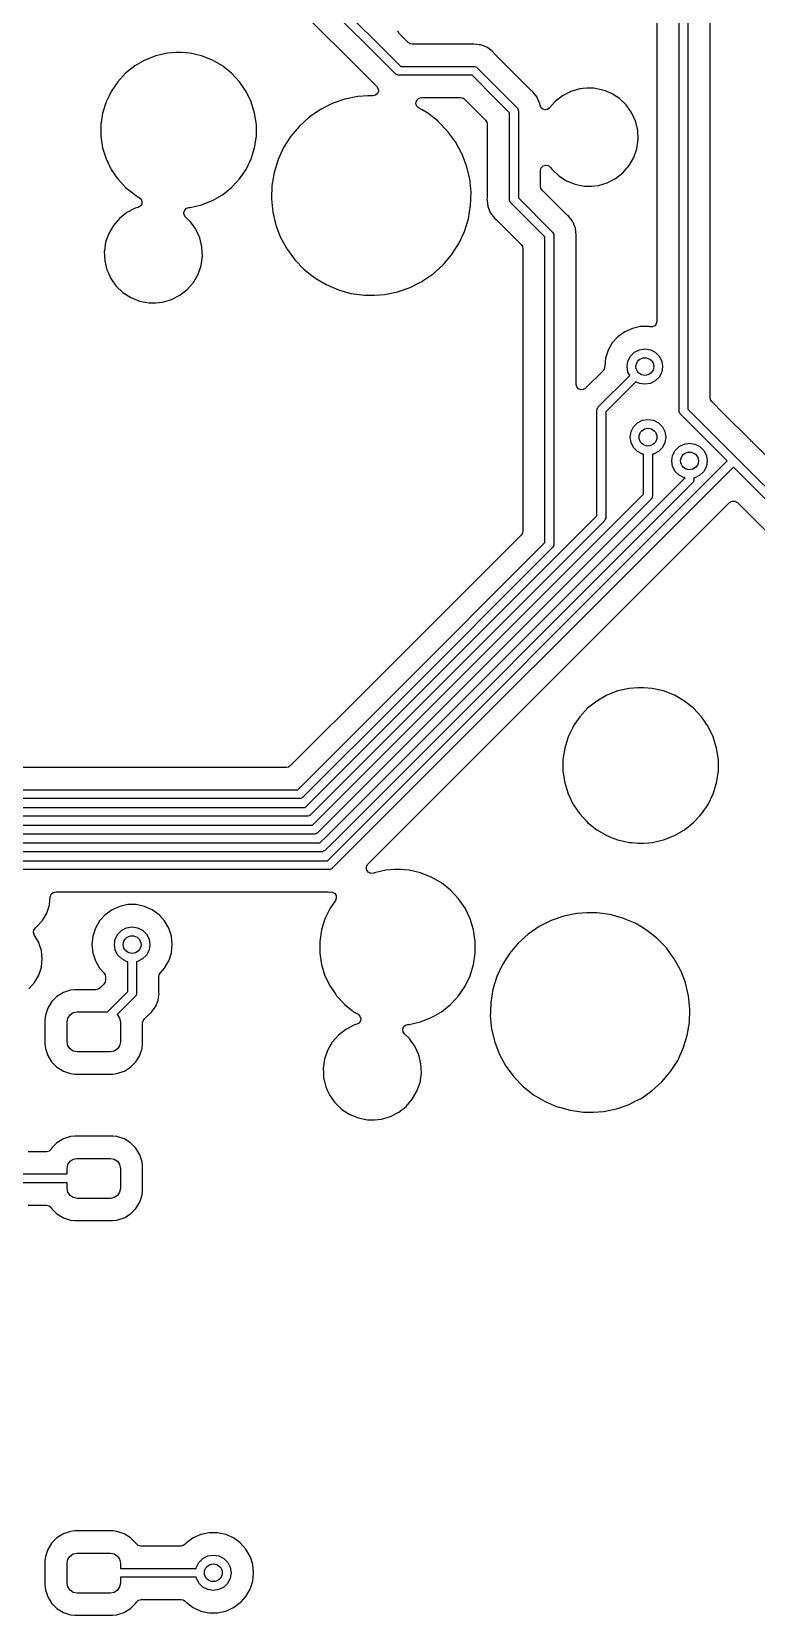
# Model space of a CAD drawing. Extents: x 41 to 271, y -133 to -23.
# Drawn here: x 165.99 to 182.31, y -85.28 to -49.61 of the extents above; entities that cross this region are included whole.
import ezdxf

# ---------------------------------------------------------------- set-up
doc = ezdxf.new("R2010")
doc.units = 0
doc.layers.add('BLACK', color=7, linetype='CONTINUOUS')

msp = doc.modelspace()

# ---------------------------------------------------------------- linework, layer by layer
at = {"layer": 'BLACK', "linetype": 'CONTINUOUS'}
for p, q in [((180.57, -58.15), (180.57, -47.5242)), ((180.77, -47.5242), (180.77, -58.1086)), ((174.189, -50.5607), (171.649, -48.0207)), ((171.82, -47.9086), (174.301, -50.39)), ((180.07, -47.8665), (180.07, -56.1335)), ((181.27, -57.8499), (181.27, -47.8665)), ((171.329, -48.4082), (173.762, -50.8412)), ((174.267, -49.6474), (174.235, -49.5927)), ((174.472, -49.8532), (174.267, -49.6474)), ((174.513, -49.8801), (174.472, -49.8532)), ((174.56, -49.8895), (174.513, -49.8801)), ((175.903, -49.8895), (174.56, -49.8895)), ((175.919, -49.8884), (175.903, -49.8895)), ((175.922, -49.888), (175.919, -49.8884)), ((175.95, -49.8843), (175.922, -49.888)), ((176.065, -49.8995), (175.95, -49.8843)), ((176.107, -49.905), (176.065, -49.8995)), ((176.253, -49.9655), (176.107, -49.905)), ((176.107, -49.905), (176.107, -49.905)), ((168.537, -50.2483), (168.309, -50.3795)), ((168.781, -50.1525), (168.537, -50.2483)), ((169.037, -50.0941), (168.781, -50.1525)), ((169.233, -50.0794), (169.037, -50.0941)), ((169.364, -50.0794), (169.233, -50.0794)), ((169.233, -50.0794), (169.233, -50.0794)), ((169.56, -50.0941), (169.364, -50.0794)), ((169.364, -50.0794), (169.364, -50.0794)), ((169.816, -50.1525), (169.56, -50.0941)), ((170.06, -50.2483), (169.816, -50.1525)), ((170.115, -50.2799), (170.06, -50.2483)), ((170.06, -50.2483), (170.06, -50.2483)), ((170.06, -50.2483), (170.06, -50.2483)), ((170.287, -50.3795), (170.115, -50.2799)), ((176.378, -50.0617), (176.253, -49.9655)), ((176.398, -50.0868), (176.378, -50.0617)), ((176.408, -50.099), (176.398, -50.0868)), ((177.241, -50.9318), (176.408, -50.099)), ((168.104, -50.5431), (167.926, -50.7354)), ((168.309, -50.3795), (168.104, -50.5431)), ((170.293, -50.384), (170.287, -50.3795)), ((170.492, -50.5431), (170.293, -50.384)), ((170.671, -50.7354), (170.492, -50.5431)), ((170.492, -50.5431), (170.492, -50.5431)), ((170.492, -50.5431), (170.492, -50.5431)), ((174.196, -50.5644), (174.189, -50.5607)), ((174.201, -50.5709), (174.196, -50.5644)), ((174.223, -50.5781), (174.201, -50.5709)), ((174.244, -50.5888), (174.223, -50.5781)), ((174.252, -50.5875), (174.244, -50.5888)), ((174.26, -50.59), (174.252, -50.5875)), ((175.909, -50.59), (174.26, -50.59)), ((174.301, -50.39), (175.95, -50.39)), ((176.459, -51.1407), (175.909, -50.59)), ((175.95, -50.39), (175.958, -50.3925)), ((175.958, -50.3925), (175.966, -50.3912)), ((175.966, -50.3912), (175.987, -50.4019)), ((175.987, -50.4019), (176.009, -50.4091)), ((176.009, -50.4091), (176.014, -50.4156)), ((176.014, -50.4156), (176.021, -50.4193)), ((176.021, -50.4193), (176.601, -50.9993)), ((167.778, -50.9522), (167.73, -51.0517)), ((167.843, -50.857), (167.778, -50.9522)), ((167.778, -50.9522), (167.778, -50.9522)), ((167.926, -50.7354), (167.843, -50.857)), ((170.818, -50.9522), (170.671, -50.7354)), ((170.671, -50.7354), (170.671, -50.7354)), ((170.671, -50.7354), (170.671, -50.7354)), ((170.932, -51.1886), (170.818, -50.9522)), ((173.775, -51.0017), (173.731, -51.0393)), ((173.762, -50.8412), (173.792, -50.8905)), ((173.797, -50.9482), (173.775, -51.0017)), ((173.792, -50.8905), (173.797, -50.9482)), ((176.601, -50.9993), (176.921, -51.3193)), ((177.253, -50.9425), (177.241, -50.9318)), ((177.278, -50.9617), (177.253, -50.9425)), ((177.311, -51.0047), (177.278, -50.9617)), ((177.371, -51.0822), (177.311, -51.0047)), ((178.132, -50.9553), (177.945, -51.0517)), ((178.333, -50.896), (178.132, -50.9553)), ((178.403, -50.8894), (178.333, -50.896)), ((178.49, -50.881), (178.403, -50.8894)), ((178.648, -50.881), (178.49, -50.881)), ((178.854, -50.9209), (178.648, -50.881)), ((178.648, -50.881), (178.648, -50.881)), ((178.902, -50.9399), (178.854, -50.9209)), ((178.854, -50.9209), (178.854, -50.9209)), ((178.854, -50.9209), (178.854, -50.9209)), ((179.05, -50.999), (178.902, -50.9399)), ((179.227, -51.1127), (179.05, -50.999)), ((167.664, -51.1886), (167.587, -51.4393)), ((167.73, -51.0517), (167.664, -51.1886)), ((171.01, -51.4393), (170.932, -51.1886)), ((172.49, -51.3618), (172.242, -51.5319)), ((172.758, -51.2263), (172.49, -51.3618)), ((173.042, -51.1277), (172.758, -51.2263)), ((173.336, -51.0679), (173.042, -51.1277)), ((173.561, -51.0528), (173.336, -51.0679)), ((173.674, -51.0528), (173.561, -51.0528)), ((173.731, -51.0393), (173.674, -51.0528)), ((174.643, -51.2137), (174.66, -51.152)), ((174.659, -51.2755), (174.643, -51.2137)), ((174.704, -51.3212), (174.659, -51.2755)), ((174.66, -51.152), (174.705, -51.107)), ((174.782, -51.3674), (174.704, -51.3212)), ((174.705, -51.107), (174.767, -51.0905)), ((174.767, -51.0905), (175.65, -51.0905)), ((174.909, -51.4427), (174.782, -51.3674)), ((175.65, -51.0905), (175.697, -51.0999)), ((175.697, -51.0999), (175.738, -51.1268)), ((175.738, -51.1268), (176.06, -51.4493)), ((176.75, -51.4314), (176.459, -51.1407)), ((176.459, -51.1407), (176.459, -51.1407)), ((176.921, -51.3193), (176.924, -51.3265)), ((176.924, -51.3265), (176.931, -51.3312)), ((176.931, -51.3312), (176.938, -51.3535)), ((176.938, -51.3535), (176.949, -51.3744)), ((177.375, -51.0872), (177.371, -51.0822)), ((177.435, -51.2332), (177.375, -51.0872)), ((177.439, -51.2598), (177.435, -51.2332)), ((177.458, -51.3127), (177.439, -51.2598)), ((177.5, -51.3512), (177.458, -51.3127)), ((177.554, -51.3674), (177.5, -51.3512)), ((177.609, -51.358), (177.554, -51.3674)), ((177.655, -51.3249), (177.609, -51.358)), ((177.779, -51.1817), (177.655, -51.3249)), ((177.945, -51.0517), (177.779, -51.1817)), ((179.227, -51.1128), (179.227, -51.1127)), ((179.227, -51.1127), (179.227, -51.1127)), ((179.379, -51.2579), (179.227, -51.1128)), ((179.393, -51.2783), (179.379, -51.2579)), ((179.501, -51.4292), (179.393, -51.2783)), ((167.587, -51.4393), (167.548, -51.6987)), ((167.548, -51.6987), (167.548, -51.9611)), ((171.049, -51.6987), (171.01, -51.4393)), ((171.049, -51.9611), (171.049, -51.6987)), ((172.242, -51.5319), (172.019, -51.7335)), ((175.141, -51.6258), (174.909, -51.4427)), ((175.145, -51.629), (175.141, -51.6258)), ((175.354, -51.845), (175.145, -51.629)), ((176.06, -51.4493), (176.06, -51.4493)), ((176.06, -51.4493), (176.213, -51.6024)), ((176.213, -51.6024), (176.24, -51.6426)), ((176.24, -51.6426), (176.249, -51.6901)), ((176.249, -51.6901), (176.249, -53.3425)), ((176.75, -53.39), (176.75, -51.4314)), ((176.949, -51.3744), (176.948, -51.3823)), ((176.948, -51.3823), (176.95, -51.39)), ((176.95, -51.39), (176.95, -53.3486)), ((179.588, -51.6206), (179.501, -51.4292)), ((179.501, -51.4292), (179.501, -51.4292)), ((179.501, -51.4292), (179.501, -51.4292)), ((179.638, -51.825), (179.588, -51.6206)), ((167.548, -51.9611), (167.587, -52.2205)), ((171.01, -52.2205), (171.049, -51.9611)), ((171.825, -51.9629), (171.663, -52.2162)), ((172.019, -51.7335), (171.825, -51.9629)), ((175.532, -52.0869), (175.354, -51.845)), ((179.618, -52.2433), (179.648, -52.0351)), ((179.648, -52.0351), (179.638, -51.825)), ((167.587, -52.2205), (167.664, -52.4712)), ((170.932, -52.4712), (171.01, -52.2205)), ((171.663, -52.2162), (171.537, -52.4888)), ((175.673, -52.3443), (175.532, -52.0869)), ((175.676, -52.3504), (175.673, -52.3443)), ((175.713, -52.4457), (175.676, -52.3504)), ((179.549, -52.4421), (179.618, -52.2433)), ((167.664, -52.4712), (167.778, -52.7076)), ((167.778, -52.7076), (167.891, -52.8735)), ((170.671, -52.9244), (170.818, -52.7076)), ((170.818, -52.7076), (170.932, -52.4712)), ((171.448, -52.7758), (171.398, -53.0721)), ((171.537, -52.4888), (171.448, -52.7758)), ((175.784, -52.6308), (175.713, -52.4457)), ((175.854, -52.9231), (175.784, -52.6308)), ((177.451, -52.7353), (177.466, -52.6753)), ((177.451, -53.0899), (177.451, -52.7353)), ((177.466, -52.6753), (177.508, -52.6303)), ((177.508, -52.6303), (177.567, -52.6115)), ((177.567, -52.6115), (177.628, -52.6235)), ((177.628, -52.6235), (177.676, -52.6634)), ((177.676, -52.6634), (177.707, -52.707)), ((177.707, -52.707), (177.859, -52.8521)), ((179.141, -52.9132), (179.306, -52.7832)), ((179.306, -52.7832), (179.444, -52.6242)), ((179.444, -52.6242), (179.549, -52.4421)), ((167.891, -52.8735), (167.926, -52.9244)), ((167.926, -52.9244), (168.101, -53.1129)), ((168.101, -53.1129), (168.104, -53.1167)), ((168.104, -53.1167), (168.278, -53.2549)), ((170.287, -53.2803), (170.492, -53.1167)), ((170.492, -53.1167), (170.603, -52.9975)), ((170.603, -52.9975), (170.671, -52.9244)), ((170.671, -52.9244), (170.671, -52.9244)), ((170.671, -52.9244), (170.671, -52.9244)), ((171.398, -53.0721), (171.388, -53.3724)), ((175.884, -53.2221), (175.854, -52.9231)), ((177.46, -53.1374), (177.451, -53.0899)), ((177.487, -53.1776), (177.46, -53.1374)), ((177.859, -52.8521), (177.859, -52.8521)), ((177.859, -52.8521), (177.859, -52.8521)), ((177.859, -52.8521), (178.036, -52.9659)), ((178.036, -52.9659), (178.036, -52.9659)), ((178.036, -52.9659), (178.231, -53.044)), ((178.231, -53.044), (178.36, -53.0689)), ((178.36, -53.0689), (178.438, -53.0838)), ((178.438, -53.0838), (178.438, -53.0838)), ((178.438, -53.0838), (178.595, -53.0838)), ((178.595, -53.0838), (178.752, -53.0689)), ((178.595, -53.0838), (178.595, -53.0838)), ((178.752, -53.0689), (178.954, -53.0096)), ((178.954, -53.0096), (179.141, -52.9132)), ((168.278, -53.2549), (168.309, -53.2803)), ((168.309, -53.2803), (168.411, -53.339)), ((168.411, -53.339), (168.453, -53.3784)), ((168.466, -53.4892), (168.434, -53.537)), ((168.453, -53.3784), (168.472, -53.4323)), ((168.472, -53.4323), (168.466, -53.4892)), ((169.56, -53.5657), (169.816, -53.5073)), ((169.816, -53.5073), (170.06, -53.4115)), ((170.06, -53.4115), (170.287, -53.2803)), ((171.388, -53.3724), (171.418, -53.6714)), ((175.874, -53.5224), (175.884, -53.2221)), ((176.248, -53.3587), (176.244, -53.39)), ((176.244, -53.39), (176.254, -53.4601)), ((176.249, -53.3425), (176.248, -53.3587)), ((176.254, -53.4601), (176.259, -53.5017)), ((176.259, -53.5017), (176.26, -53.5106)), ((176.752, -53.3977), (176.75, -53.39)), ((176.751, -53.4056), (176.752, -53.3977)), ((176.762, -53.4265), (176.751, -53.4056)), ((176.769, -53.4488), (176.762, -53.4265)), ((176.776, -53.4535), (176.769, -53.4488)), ((176.779, -53.4607), (176.776, -53.4535)), ((177.55, -54.2314), (176.779, -53.4607)), ((176.95, -53.3486), (177.721, -54.1193)), ((178.041, -53.7318), (177.487, -53.1776)), ((167.965, -53.8113), (167.828, -53.9703)), ((168.131, -53.6813), (167.965, -53.8113)), ((168.318, -53.5849), (168.131, -53.6813)), ((168.384, -53.5654), (168.318, -53.5849)), ((168.434, -53.537), (168.384, -53.5654)), ((169.416, -53.6776), (169.435, -53.6243)), ((169.423, -53.7339), (169.416, -53.6776)), ((169.454, -53.7813), (169.423, -53.7339)), ((169.435, -53.6243), (169.476, -53.585)), ((169.565, -53.8875), (169.454, -53.7813)), ((169.476, -53.585), (169.53, -53.5679)), ((169.53, -53.5679), (169.545, -53.5668)), ((169.545, -53.5668), (169.56, -53.5657)), ((171.418, -53.6714), (171.487, -53.9637)), ((175.735, -54.1057), (175.824, -53.8187)), ((175.824, -53.8187), (175.874, -53.5224)), ((176.26, -53.5106), (176.26, -53.5106)), ((176.26, -53.5106), (176.265, -53.5468)), ((176.265, -53.5468), (176.325, -53.6928)), ((176.325, -53.6928), (176.422, -53.8183)), ((176.422, -53.8183), (176.447, -53.8375)), ((176.447, -53.8375), (176.459, -53.8482)), ((176.459, -53.8482), (177.013, -54.4024)), ((178.053, -53.7425), (178.041, -53.7318)), ((178.078, -53.7617), (178.053, -53.7425)), ((178.145, -53.8482), (178.078, -53.7617)), ((178.175, -53.8872), (178.145, -53.8482)), ((167.723, -54.1524), (167.654, -54.3512)), ((167.828, -53.9703), (167.723, -54.1524)), ((169.588, -53.9202), (169.565, -53.8875)), ((169.687, -54.0588), (169.588, -53.9202)), ((169.775, -54.2502), (169.687, -54.0588)), ((169.687, -54.0588), (169.687, -54.0588)), ((169.687, -54.0588), (169.687, -54.0588)), ((171.487, -53.9637), (171.595, -54.2441)), ((175.608, -54.3783), (175.735, -54.1057)), ((177.721, -54.1193), (177.724, -54.1265)), ((177.724, -54.1265), (177.731, -54.1312)), ((177.731, -54.1312), (177.738, -54.1535)), ((177.738, -54.1535), (177.749, -54.1744)), ((177.749, -54.1744), (177.748, -54.1823)), ((177.748, -54.1823), (177.75, -54.19)), ((177.75, -54.19), (177.75, -58.16)), ((178.235, -54.0332), (178.175, -53.8872)), ((178.245, -54.1111), (178.235, -54.0332)), ((178.256, -54.19), (178.245, -54.1111)), ((178.25, -54.2375), (178.252, -54.2213)), ((178.252, -54.2213), (178.256, -54.19)), ((167.626, -54.5417), (167.624, -54.5594)), ((167.624, -54.5594), (167.628, -54.6529)), ((167.654, -54.3512), (167.626, -54.5417)), ((169.824, -54.4546), (169.775, -54.2502)), ((169.834, -54.6647), (169.824, -54.4546)), ((171.595, -54.2441), (171.74, -54.5076)), ((171.74, -54.5076), (171.898, -54.7219)), ((175.447, -54.6316), (175.608, -54.3783)), ((177.013, -54.4024), (177.04, -54.4426)), ((177.04, -54.4426), (177.049, -54.4901)), ((177.049, -54.4901), (177.049, -60.8572)), ((177.55, -58.16), (177.55, -54.2314)), ((178.25, -57.5509), (178.25, -54.2375)), ((167.628, -54.6529), (167.634, -54.7695)), ((167.634, -54.7695), (167.65, -54.8372)), ((167.65, -54.8372), (167.683, -54.9739)), ((169.735, -55.0717), (169.804, -54.8729)), ((169.804, -54.8729), (169.834, -54.6647)), ((171.898, -54.7219), (171.918, -54.7495)), ((171.918, -54.7495), (172.127, -54.9655)), ((175.03, -55.0626), (175.253, -54.861)), ((175.253, -54.861), (175.447, -54.6316)), ((167.683, -54.9739), (167.724, -55.0626)), ((167.724, -55.0626), (167.771, -55.1653)), ((167.771, -55.1653), (167.872, -55.3068)), ((169.492, -55.4128), (169.63, -55.2538)), ((169.63, -55.2538), (169.735, -55.0717)), ((172.127, -54.9655), (172.363, -55.1518)), ((172.363, -55.1518), (172.621, -55.3049)), ((174.514, -55.3682), (174.67, -55.2894)), ((174.67, -55.2894), (174.782, -55.2327)), ((174.782, -55.2327), (174.809, -55.2146)), ((174.809, -55.2146), (175.03, -55.0626)), ((167.872, -55.3068), (167.893, -55.3366)), ((167.893, -55.3366), (168.045, -55.4817)), ((168.045, -55.4817), (168.045, -55.4817)), ((168.045, -55.4817), (168.045, -55.4817)), ((168.045, -55.4817), (168.222, -55.5955)), ((168.222, -55.5955), (168.222, -55.5955)), ((168.222, -55.5955), (168.417, -55.6736)), ((168.938, -55.6985), (169.14, -55.6392)), ((169.14, -55.6392), (169.327, -55.5428)), ((169.327, -55.5428), (169.492, -55.4128)), ((172.621, -55.3049), (172.898, -55.4222)), ((172.898, -55.4222), (172.898, -55.4222)), ((172.898, -55.4222), (172.898, -55.4222)), ((172.898, -55.4222), (172.943, -55.4345)), ((172.943, -55.4345), (173.188, -55.5016)), ((173.188, -55.5016), (173.486, -55.5416)), ((173.486, -55.5416), (173.711, -55.5416)), ((173.711, -55.5416), (173.936, -55.5266)), ((173.711, -55.5416), (173.711, -55.5416)), ((173.936, -55.5266), (174.01, -55.5116)), ((174.01, -55.5116), (174.23, -55.4667)), ((174.23, -55.4667), (174.514, -55.3682)), ((168.417, -55.6736), (168.546, -55.6985)), ((168.546, -55.6985), (168.624, -55.7134)), ((168.624, -55.7134), (168.624, -55.7134)), ((168.624, -55.7134), (168.781, -55.7134)), ((168.781, -55.7134), (168.938, -55.6985)), ((168.781, -55.7134), (168.781, -55.7134)), ((179.52, -56.2889), (179.347, -56.3658)), ((179.705, -56.2495), (179.52, -56.2889)), ((179.895, -56.2495), (179.705, -56.2495)), ((179.705, -56.2495), (179.705, -56.2495)), ((179.92, -56.2548), (179.895, -56.2495)), ((179.895, -56.2495), (179.895, -56.2495)), ((179.974, -56.2541), (179.92, -56.2548)), ((180.024, -56.2299), (179.974, -56.2541)), ((180.057, -56.1869), (180.024, -56.2299)), ((180.07, -56.1335), (180.057, -56.1869)), ((179.067, -56.6178), (178.973, -56.7817)), ((179.194, -56.4771), (179.067, -56.6178)), ((179.347, -56.3658), (179.194, -56.4771)), ((178.914, -56.9617), (178.896, -57.1386)), ((178.973, -56.7817), (178.914, -56.9617)), ((178.914, -56.9617), (178.914, -56.9617)), ((178.914, -56.9617), (178.914, -56.9617)), ((179.4, -57.15), (179.42, -57.0264)), ((179.42, -57.0264), (179.476, -56.9149)), ((179.476, -56.9149), (179.565, -56.8264)), ((179.565, -56.8264), (179.676, -56.7696)), ((179.676, -56.7696), (179.8, -56.75)), ((179.8, -56.75), (179.924, -56.7696)), ((179.924, -56.7696), (180.035, -56.8264)), ((180.035, -56.8264), (180.124, -56.9149)), ((180.124, -56.9149), (180.18, -57.0264)), ((180.18, -57.0264), (180.2, -57.15)), ((178.858, -57.2427), (178.462, -57.6386)), ((178.749, -58.0593), (179.459, -57.3501)), ((178.887, -57.1964), (178.858, -57.2427)), ((178.891, -57.1628), (178.887, -57.1964)), ((178.893, -57.163), (178.891, -57.1628)), ((178.896, -57.1386), (178.893, -57.163)), ((179.42, -57.2736), (179.4, -57.15)), ((179.459, -57.3501), (179.42, -57.2736)), ((180.124, -57.3851), (180.035, -57.4736)), ((180.18, -57.2736), (180.124, -57.3851)), ((180.2, -57.15), (180.18, -57.2736)), ((178.264, -57.6072), (178.25, -57.5509)), ((178.302, -57.6512), (178.264, -57.6072)), ((178.355, -57.6734), (178.302, -57.6512)), ((178.413, -57.6688), (178.355, -57.6734)), ((178.462, -57.6386), (178.413, -57.6688)), ((179.6, -57.4915), (178.92, -58.1714)), ((179.676, -57.5304), (179.6, -57.4915)), ((179.8, -57.55), (179.676, -57.5304)), ((179.924, -57.5304), (179.8, -57.55)), ((180.035, -57.4736), (179.924, -57.5304)), ((178.72, -58.13), (178.722, -58.1223)), ((178.72, -59.32), (178.72, -58.13)), ((178.721, -58.1144), (178.732, -58.0935)), ((178.722, -58.1223), (178.721, -58.1144)), ((178.732, -58.0935), (178.739, -58.0712)), ((178.739, -58.0712), (178.746, -58.0665)), ((178.746, -58.0665), (178.749, -58.0593)), ((180.77, -58.1086), (181.866, -59.2043)), ((181.28, -57.8974), (181.27, -57.8499)), ((181.307, -57.9376), (181.28, -57.8974)), ((181.559, -58.19), (181.307, -57.9376)), ((177.55, -61.1158), (177.55, -58.16)), ((177.75, -58.16), (177.75, -61.1573)), ((178.92, -58.1714), (178.92, -59.32)), ((179.546, -58.5049), (179.635, -58.4164)), ((179.635, -58.4164), (179.746, -58.3596)), ((179.746, -58.3596), (179.87, -58.34)), ((179.87, -58.34), (179.994, -58.3596)), ((179.994, -58.3596), (180.105, -58.4164)), ((180.105, -58.4164), (180.194, -58.5049)), ((180.572, -58.1577), (180.57, -58.15)), ((180.571, -58.1656), (180.572, -58.1577)), ((180.582, -58.1865), (180.571, -58.1656)), ((180.589, -58.2088), (180.582, -58.1865)), ((180.596, -58.2135), (180.589, -58.2088)), ((180.599, -58.2207), (180.596, -58.2135)), ((181.654, -59.275), (180.599, -58.2207)), ((182.186, -58.8168), (181.559, -58.19)), ((179.47, -58.74), (179.49, -58.6164)), ((179.49, -58.8636), (179.47, -58.74)), ((179.49, -58.6164), (179.546, -58.5049)), ((180.194, -58.5049), (180.25, -58.6164)), ((180.25, -58.6164), (180.27, -58.74)), ((180.27, -58.74), (180.25, -58.8636)), ((182.198, -58.8275), (182.186, -58.8168)), ((182.223, -58.8467), (182.198, -58.8275)), ((182.243, -58.8718), (182.223, -58.8467)), ((179.546, -58.9751), (179.49, -58.8636)), ((179.635, -59.0636), (179.546, -58.9751)), ((179.746, -59.1204), (179.635, -59.0636)), ((179.77, -59.1242), (179.746, -59.1204)), ((179.77, -60.0272), (179.77, -59.1242)), ((179.994, -59.1204), (179.97, -59.1242)), ((179.97, -59.1242), (179.97, -60.0686)), ((180.105, -59.0636), (179.994, -59.1204)), ((180.194, -58.9751), (180.105, -59.0636)), ((180.25, -58.8636), (180.194, -58.9751)), ((180.406, -59.275), (180.425, -59.1514)), ((180.425, -59.1514), (180.482, -59.0399)), ((180.482, -59.0399), (180.571, -58.9514)), ((180.571, -58.9514), (180.682, -58.8946)), ((180.682, -58.8946), (180.806, -58.875)), ((180.806, -58.875), (180.929, -58.8946)), ((180.929, -58.8946), (181.041, -58.9514)), ((181.041, -58.9514), (181.129, -59.0399)), ((181.129, -59.0399), (181.186, -59.1514)), ((181.186, -59.1514), (181.206, -59.275)), ((181.866, -59.2043), (181.866, -59.2043)), ((181.866, -59.2043), (184.621, -61.9593)), ((182.253, -58.884), (182.243, -58.8718)), ((185.121, -61.7513), (182.253, -58.884)), ((172.648, -68.2808), (181.654, -59.275)), ((181.795, -59.4164), (172.76, -68.4515)), ((178.72, -60.5115), (178.72, -59.32)), ((178.92, -59.32), (178.92, -60.5529)), ((180.425, -59.3986), (180.406, -59.275)), ((180.482, -59.5101), (180.425, -59.3986)), ((180.571, -59.5986), (180.482, -59.5101)), ((181.129, -59.5101), (181.041, -59.5986)), ((181.186, -59.3986), (181.129, -59.5101)), ((181.206, -59.275), (181.186, -59.3986)), ((184.479, -62.1007), (181.795, -59.4164)), ((172.626, -67.7364), (180.704, -59.6589)), ((180.876, -59.7693), (172.768, -67.8779)), ((180.682, -59.6554), (180.571, -59.5986)), ((180.704, -59.6589), (180.682, -59.6554)), ((180.88, -59.7621), (180.876, -59.7693)), ((180.887, -59.7573), (180.88, -59.7621)), ((180.894, -59.7351), (180.887, -59.7573)), ((180.905, -59.7142), (180.894, -59.7351)), ((180.906, -59.6986), (180.903, -59.7062)), ((180.903, -59.7062), (180.905, -59.7142)), ((180.929, -59.6554), (180.906, -59.6592)), ((180.906, -59.6592), (180.906, -59.6986)), ((181.041, -59.5986), (180.929, -59.6554)), ((172.729, -67.0686), (179.77, -60.0272)), ((179.941, -60.1393), (172.87, -67.21)), ((175.654, -66.265), (181.707, -60.2119)), ((179.944, -60.1321), (179.941, -60.1393)), ((179.951, -60.1274), (179.944, -60.1321)), ((179.958, -60.1051), (179.951, -60.1274)), ((179.969, -60.0843), (179.958, -60.1051)), ((179.97, -60.0686), (179.968, -60.0763)), ((179.968, -60.0763), (179.969, -60.0843)), ((181.707, -60.2119), (181.763, -60.1798)), ((181.763, -60.1798), (181.827, -60.1798)), ((181.827, -60.1798), (181.883, -60.2119)), ((181.883, -60.2119), (184.658, -62.9873)), ((174.296, -64.9358), (178.72, -60.5115)), ((178.891, -60.6237), (174.437, -65.0772)), ((178.894, -60.6165), (178.891, -60.6237)), ((178.901, -60.6117), (178.894, -60.6165)), ((178.908, -60.5894), (178.901, -60.6117)), ((178.919, -60.5686), (178.908, -60.5894)), ((178.92, -60.5529), (178.918, -60.5606)), ((178.918, -60.5606), (178.919, -60.5686)), ((177.013, -60.9448), (173.745, -64.2126)), ((177.04, -60.9046), (177.013, -60.9448)), ((177.049, -60.8572), (177.04, -60.9046)), ((174.13, -64.5358), (177.55, -61.1158)), ((177.721, -61.228), (174.271, -64.6772)), ((177.724, -61.2208), (177.721, -61.228)), ((177.731, -61.216), (177.724, -61.2208)), ((177.738, -61.1938), (177.731, -61.216)), ((177.749, -61.1729), (177.738, -61.1938)), ((177.75, -61.1573), (177.748, -61.1649)), ((177.748, -61.1649), (177.749, -61.1729)), ((173.745, -64.2126), (171.814, -66.144)), ((171.985, -66.6808), (174.13, -64.5358)), ((173.745, -64.2126), (173.745, -64.2126)), ((174.13, -64.5358), (174.13, -64.5358)), ((178.943, -64.5523), (178.716, -64.6834)), ((179.188, -64.4564), (178.943, -64.5523)), ((179.443, -64.398), (179.188, -64.4564)), ((179.64, -64.3833), (179.443, -64.398)), ((179.77, -64.3833), (179.64, -64.3833)), ((179.64, -64.3833), (179.64, -64.3833)), ((179.967, -64.398), (179.77, -64.3833)), ((179.77, -64.3833), (179.77, -64.3833)), ((180.222, -64.4564), (179.967, -64.398)), ((180.467, -64.5523), (180.222, -64.4564)), ((180.694, -64.6834), (180.467, -64.5523)), ((174.271, -64.6772), (172.097, -66.8515)), ((174.271, -64.6772), (174.271, -64.6772)), ((178.511, -64.847), (178.333, -65.0393)), ((178.716, -64.6834), (178.511, -64.847)), ((180.899, -64.847), (180.694, -64.6834)), ((180.694, -64.6834), (180.694, -64.6834)), ((181.077, -65.0393), (180.899, -64.847)), ((180.899, -64.847), (180.899, -64.847)), ((180.899, -64.847), (180.899, -64.847)), ((172.151, -67.0808), (174.296, -64.9358)), ((174.437, -65.0772), (172.263, -67.2515)), ((174.296, -64.9358), (174.296, -64.9358)), ((174.437, -65.0772), (174.437, -65.0772)), ((178.185, -65.2561), (178.168, -65.2915)), ((178.21, -65.2189), (178.185, -65.2561)), ((178.262, -65.1428), (178.21, -65.2189)), ((178.333, -65.0393), (178.262, -65.1428)), ((181.077, -65.0394), (181.077, -65.0393)), ((181.225, -65.2561), (181.077, -65.0394)), ((181.077, -65.0394), (181.077, -65.0394)), ((181.339, -65.4925), (181.225, -65.2561)), ((178.071, -65.4925), (177.994, -65.7432)), ((178.168, -65.2915), (178.071, -65.4925)), ((181.416, -65.7432), (181.339, -65.4925)), ((177.994, -65.7432), (177.954, -66.0027)), ((181.456, -66.0027), (181.416, -65.7432)), ((171.726, -66.1803), (163.334, -66.1803)), ((171.774, -66.1708), (171.726, -66.1803)), ((171.814, -66.144), (171.774, -66.1708)), ((173.563, -68.3563), (175.654, -66.265)), ((177.954, -66.0027), (177.954, -66.265)), ((177.954, -66.265), (177.994, -66.5244)), ((181.416, -66.5244), (181.456, -66.265)), ((181.456, -66.265), (181.456, -66.0027)), ((162.71, -66.6808), (171.985, -66.6808)), ((177.994, -66.5244), (178.071, -66.7752)), ((181.339, -66.7752), (181.416, -66.5244)), ((172.026, -66.8808), (162.61, -66.8808)), ((172.034, -66.8783), (172.026, -66.8808)), ((172.042, -66.8796), (172.034, -66.8783)), ((172.063, -66.8689), (172.042, -66.8796)), ((172.085, -66.8617), (172.063, -66.8689)), ((172.09, -66.8552), (172.085, -66.8617)), ((172.097, -66.8515), (172.09, -66.8552)), ((178.071, -66.7752), (178.185, -67.0115)), ((178.185, -67.0115), (178.309, -67.194)), ((181.077, -67.2283), (181.225, -67.0115)), ((181.225, -67.0115), (181.339, -66.7752)), ((167.08, -67.2808), (162.241, -67.2808)), ((162.282, -67.0808), (167.08, -67.0808)), ((167.08, -67.0808), (172.151, -67.0808)), ((172.192, -67.2808), (167.08, -67.2808)), ((172.2, -67.2783), (172.192, -67.2808)), ((172.208, -67.2796), (172.2, -67.2783)), ((172.229, -67.2689), (172.208, -67.2796)), ((172.251, -67.2617), (172.229, -67.2689)), ((172.256, -67.2552), (172.251, -67.2617)), ((172.263, -67.2515), (172.256, -67.2552)), ((172.316, -67.4808), (172.729, -67.0686)), ((172.87, -67.21), (172.429, -67.6515)), ((172.729, -67.0686), (172.729, -67.0686)), ((172.87, -67.21), (172.87, -67.21)), ((178.309, -67.194), (178.333, -67.2283)), ((178.333, -67.2283), (178.493, -67.401)), ((178.493, -67.401), (178.511, -67.4206)), ((180.899, -67.4206), (181.044, -67.2647)), ((181.044, -67.2647), (181.077, -67.2283)), ((181.077, -67.2283), (181.077, -67.2283)), ((181.077, -67.2283), (181.077, -67.2283)), ((169.59, -67.6808), (162, -67.6808)), ((162.041, -67.4808), (169.59, -67.4808)), ((169.59, -67.4808), (172.316, -67.4808)), ((172.358, -67.6808), (169.59, -67.6808)), ((172.366, -67.6783), (172.358, -67.6808)), ((172.373, -67.6796), (172.366, -67.6783)), ((172.394, -67.6689), (172.373, -67.6796)), ((172.417, -67.6617), (172.394, -67.6689)), ((172.421, -67.6552), (172.417, -67.6617)), ((172.429, -67.6515), (172.421, -67.6552)), ((172.482, -67.8808), (172.626, -67.7364)), ((172.626, -67.7364), (172.626, -67.7364)), ((178.511, -67.4206), (178.716, -67.5842)), ((178.716, -67.5842), (178.943, -67.7154)), ((178.943, -67.7154), (179.067, -67.7641)), ((179.067, -67.7641), (179.18, -67.8082)), ((180.222, -67.8113), (180.467, -67.7154)), ((180.467, -67.7154), (180.694, -67.5842)), ((180.694, -67.5842), (180.899, -67.4206)), ((163.3, -67.8808), (172.482, -67.8808)), ((172.524, -68.0808), (163.3, -68.0808)), ((172.531, -68.0783), (172.524, -68.0808)), ((172.539, -68.0796), (172.531, -68.0783)), ((172.56, -68.0689), (172.539, -68.0796)), ((172.582, -68.0617), (172.56, -68.0689)), ((172.587, -68.0552), (172.582, -68.0617)), ((172.594, -68.0515), (172.587, -68.0552)), ((172.768, -67.8779), (172.594, -68.0515)), ((179.18, -67.8082), (179.188, -67.8113)), ((179.188, -67.8113), (179.443, -67.8696)), ((179.443, -67.8696), (179.499, -67.8738)), ((179.499, -67.8738), (179.64, -67.8843)), ((179.64, -67.8843), (179.64, -67.8843)), ((179.64, -67.8843), (179.77, -67.8843)), ((179.77, -67.8843), (179.893, -67.8751)), ((179.77, -67.8843), (179.77, -67.8843)), ((179.893, -67.8751), (179.967, -67.8696)), ((179.967, -67.8696), (180.222, -67.8113)), ((172.689, -68.4808), (149.289, -68.4808)), ((149.531, -68.2808), (172.648, -68.2808)), ((172.697, -68.4783), (172.689, -68.4808)), ((172.705, -68.4796), (172.697, -68.4783)), ((172.726, -68.4689), (172.705, -68.4796)), ((172.748, -68.4617), (172.726, -68.4689)), ((172.753, -68.4552), (172.748, -68.4617)), ((172.76, -68.4515), (172.753, -68.4552)), ((173.53, -68.4146), (173.563, -68.3563)), ((173.532, -68.4814), (173.53, -68.4146)), ((173.569, -68.5374), (173.532, -68.4814)), ((174.163, -68.4803), (173.967, -68.495)), ((174.294, -68.4803), (174.163, -68.4803)), ((174.163, -68.4803), (174.163, -68.4803)), ((174.49, -68.495), (174.294, -68.4803)), ((174.294, -68.4803), (174.294, -68.4803)), ((173.629, -68.5662), (173.569, -68.5374)), ((173.696, -68.5594), (173.629, -68.5662)), ((173.711, -68.5534), (173.696, -68.5594)), ((173.967, -68.495), (173.711, -68.5534)), ((174.746, -68.5534), (174.49, -68.495)), ((174.99, -68.6492), (174.746, -68.5534)), ((175.218, -68.7804), (174.99, -68.6492)), ((175.423, -68.944), (175.218, -68.7804)), ((175.218, -68.7804), (175.218, -68.7804)), ((166.386, -69.2811), (166.405, -69.0928)), ((166.405, -69.0928), (166.406, -69.0923)), ((166.405, -69.0928), (166.405, -69.0928)), ((166.406, -69.0923), (166.426, -69.0359)), ((166.426, -69.0359), (166.471, -68.9958)), ((166.471, -68.9958), (166.529, -68.9813)), ((166.529, -68.9813), (172.642, -68.9813)), ((172.642, -68.9813), (172.658, -68.9823)), ((172.658, -68.9823), (172.689, -68.9865)), ((172.689, -68.9865), (172.71, -68.9837)), ((172.829, -69.1765), (172.709, -69.3531)), ((172.71, -68.9837), (172.767, -68.9893)), ((172.767, -68.9893), (172.815, -69.0193)), ((172.815, -69.0193), (172.844, -69.0674)), ((172.849, -69.1237), (172.829, -69.1765)), ((172.844, -69.0674), (172.849, -69.1237)), ((175.601, -69.1363), (175.423, -68.944)), ((175.423, -68.944), (175.423, -68.944)), ((175.423, -68.944), (175.423, -68.944)), ((175.749, -69.3531), (175.601, -69.1363)), ((175.601, -69.1363), (175.601, -69.1363)), ((175.601, -69.1363), (175.601, -69.1363)), ((166.233, -69.625), (166.327, -69.4611)), ((166.327, -69.4611), (166.386, -69.2811)), ((167.645, -69.4979), (167.518, -69.6386)), ((167.798, -69.3866), (167.645, -69.4979)), ((167.971, -69.3096), (167.798, -69.3866)), ((168.156, -69.2703), (167.971, -69.3096)), ((168.345, -69.2703), (168.156, -69.2703)), ((168.156, -69.2703), (168.156, -69.2703)), ((168.531, -69.3096), (168.345, -69.2703)), ((168.345, -69.2703), (168.345, -69.2703)), ((168.704, -69.3866), (168.531, -69.3096)), ((168.857, -69.4979), (168.704, -69.3866)), ((168.983, -69.6386), (168.857, -69.4979)), ((172.639, -69.4979), (172.595, -69.5895)), ((172.709, -69.3531), (172.639, -69.4979)), ((175.863, -69.5895), (175.749, -69.3531)), ((177.972, -69.5286), (177.688, -69.6272)), ((178.267, -69.4688), (177.972, -69.5286)), ((178.491, -69.4537), (178.267, -69.4688)), ((178.717, -69.4537), (178.491, -69.4537)), ((178.491, -69.4537), (178.491, -69.4537)), ((179.014, -69.4938), (178.717, -69.4537)), ((179.304, -69.5732), (179.014, -69.4938)), ((179.014, -69.4938), (179.014, -69.4938)), ((179.014, -69.4938), (179.014, -69.4938)), ((166.03, -69.9067), (166.037, -69.8387)), ((166.05, -69.9463), (166.03, -69.9067)), ((166.037, -69.8387), (166.079, -69.7849)), ((166.079, -69.7849), (166.106, -69.7657)), ((166.106, -69.7657), (166.233, -69.625)), ((167.424, -69.8025), (167.365, -69.9825)), ((167.518, -69.6386), (167.424, -69.8025)), ((167.927, -69.9357), (168.016, -69.8472)), ((168.016, -69.8472), (168.127, -69.7904)), ((168.127, -69.7904), (168.251, -69.7708)), ((168.251, -69.7708), (168.374, -69.7904)), ((168.374, -69.7904), (168.486, -69.8472)), ((168.486, -69.8472), (168.574, -69.9357)), ((169.078, -69.8025), (168.983, -69.6386)), ((169.1, -69.8701), (169.078, -69.8025)), ((169.136, -69.9825), (169.1, -69.8701)), ((172.517, -69.8402), (172.478, -70.0996)), ((172.595, -69.5895), (172.517, -69.8402)), ((175.94, -69.8402), (175.863, -69.5895)), ((175.979, -70.0996), (175.94, -69.8402)), ((177.42, -69.7627), (177.172, -69.9328)), ((177.688, -69.6272), (177.42, -69.7627)), ((179.395, -69.6116), (179.304, -69.5732)), ((179.581, -69.6905), (179.395, -69.6116)), ((179.708, -69.7657), (179.581, -69.6905)), ((179.839, -69.8436), (179.708, -69.7657)), ((180.069, -70.025), (179.839, -69.8436)), ((166.046, -69.9483), (166.05, -69.9463)), ((166.147, -70.1235), (166.046, -69.9483)), ((166.172, -70.1986), (166.147, -70.1235)), ((166.206, -70.3036), (166.172, -70.1986)), ((167.365, -69.9825), (167.345, -70.1708)), ((167.345, -70.1708), (167.365, -70.359)), ((167.851, -70.1708), (167.87, -70.0472)), ((167.87, -70.2944), (167.851, -70.1708)), ((167.87, -70.0472), (167.927, -69.9357)), ((168.574, -69.9357), (168.631, -70.0472)), ((168.631, -70.0472), (168.651, -70.1708)), ((168.651, -70.1708), (168.631, -70.2944)), ((169.156, -70.1708), (169.136, -69.9825)), ((169.136, -70.359), (169.156, -70.1708)), ((172.478, -70.0996), (172.478, -70.362)), ((175.979, -70.362), (175.979, -70.0996)), ((176.949, -70.1344), (176.755, -70.3638)), ((177.172, -69.9328), (176.949, -70.1344)), ((180.075, -70.0298), (180.069, -70.025)), ((180.284, -70.2458), (180.075, -70.0298)), ((180.347, -70.3307), (180.284, -70.2458)), ((166.225, -70.4918), (166.206, -70.3036)), ((166.206, -70.6801), (166.225, -70.4918)), ((167.365, -70.359), (167.424, -70.5391)), ((167.424, -70.5391), (167.518, -70.703)), ((167.927, -70.4059), (167.87, -70.2944)), ((168.016, -70.4944), (167.927, -70.4059)), ((168.127, -70.5512), (168.016, -70.4944)), ((168.151, -70.5549), (168.127, -70.5512)), ((168.151, -71.2298), (168.151, -70.5549)), ((168.374, -70.5512), (168.351, -70.5549)), ((168.351, -70.5549), (168.351, -71.2712)), ((168.486, -70.4944), (168.374, -70.5512)), ((168.574, -70.4059), (168.486, -70.4944)), ((168.631, -70.2944), (168.574, -70.4059)), ((168.983, -70.703), (169.078, -70.5391)), ((169.078, -70.5391), (169.091, -70.4995)), ((169.091, -70.4995), (169.136, -70.359)), ((172.478, -70.362), (172.517, -70.6214)), ((172.517, -70.6214), (172.595, -70.8721)), ((175.863, -70.8721), (175.94, -70.6214)), ((175.94, -70.6214), (175.979, -70.362)), ((176.594, -70.6171), (176.467, -70.8897)), ((176.755, -70.3638), (176.594, -70.6171)), ((180.462, -70.4878), (180.347, -70.3307)), ((180.603, -70.7452), (180.462, -70.4878)), ((166.053, -71.024), (166.147, -70.8601)), ((166.147, -70.8601), (166.206, -70.6801)), ((167.518, -70.703), (167.618, -70.8143)), ((167.618, -70.8143), (167.642, -70.8528)), ((167.65, -70.9711), (167.641, -71.0186)), ((167.642, -70.8528), (167.65, -70.8972)), ((167.65, -70.8972), (167.65, -70.9711)), ((168.851, -70.8972), (168.86, -70.8528)), ((168.851, -71.2237), (168.851, -70.8972)), ((168.86, -70.8528), (168.883, -70.8143)), ((168.883, -70.8143), (168.983, -70.703)), ((172.595, -70.8721), (172.709, -71.1085)), ((175.749, -71.1085), (175.863, -70.8721)), ((176.467, -70.8897), (176.378, -71.1767)), ((180.607, -70.7513), (180.603, -70.7452)), ((180.697, -70.9845), (180.607, -70.7513)), ((180.715, -71.0317), (180.697, -70.9845)), ((165.926, -71.1647), (166.053, -71.024)), ((166.558, -71.338), (166.438, -71.458)), ((166.702, -71.249), (166.558, -71.338)), ((166.863, -71.1957), (166.702, -71.249)), ((166.963, -71.1855), (166.863, -71.1957)), ((167.436, -71.1855), (166.963, -71.1855)), ((167.483, -71.1761), (167.436, -71.1855)), ((167.524, -71.1492), (167.483, -71.1761)), ((167.614, -71.0588), (167.524, -71.1492)), ((167.641, -71.0186), (167.614, -71.0588)), ((167.695, -71.686), (168.151, -71.2298)), ((168.321, -71.3419), (167.915, -71.7485)), ((168.325, -71.3347), (168.321, -71.3419)), ((168.332, -71.33), (168.325, -71.3347)), ((168.339, -71.3077), (168.332, -71.33)), ((168.35, -71.2869), (168.339, -71.3077)), ((168.351, -71.2712), (168.348, -71.2789)), ((168.348, -71.2789), (168.35, -71.2869)), ((168.844, -71.3633), (168.856, -71.2712)), ((168.852, -71.2399), (168.851, -71.2237)), ((168.856, -71.2712), (168.852, -71.2399)), ((172.709, -71.1085), (172.837, -71.2974)), ((172.837, -71.2974), (172.856, -71.3253)), ((172.856, -71.3253), (173.033, -71.5151)), ((175.533, -71.3983), (175.601, -71.3253)), ((175.601, -71.3253), (175.749, -71.1085)), ((175.601, -71.3253), (175.601, -71.3253)), ((175.601, -71.3253), (175.601, -71.3253)), ((176.378, -71.1767), (176.328, -71.4726)), ((180.784, -71.324), (180.715, -71.0317)), ((180.815, -71.623), (180.784, -71.324)), ((166.349, -71.6023), (166.296, -71.7633)), ((166.438, -71.458), (166.349, -71.6023)), ((166.925, -71.7031), (167.011, -71.686)), ((167.011, -71.686), (167.695, -71.686)), ((168.654, -71.7187), (168.679, -71.6995)), ((168.679, -71.6995), (168.775, -71.5741)), ((168.775, -71.5741), (168.836, -71.428)), ((168.836, -71.428), (168.844, -71.3633)), ((173.033, -71.5151), (173.035, -71.5176)), ((173.035, -71.5176), (173.208, -71.6558)), ((173.208, -71.6558), (173.24, -71.6812)), ((173.24, -71.6812), (173.342, -71.7399)), ((175.058, -71.7733), (175.218, -71.6812)), ((175.218, -71.6812), (175.423, -71.5176)), ((175.423, -71.5176), (175.533, -71.3983)), ((176.321, -71.6935), (176.318, -71.7733)), ((176.328, -71.473), (176.321, -71.6935)), ((176.328, -71.4726), (176.328, -71.473)), ((180.804, -71.9233), (180.815, -71.623)), ((166.296, -71.7633), (166.285, -71.8627)), ((166.285, -71.8627), (166.285, -72.4093)), ((166.786, -71.911), (166.803, -71.8249)), ((166.786, -72.361), (166.786, -71.911)), ((166.803, -71.8249), (166.852, -71.7519)), ((166.852, -71.7519), (166.925, -71.7031)), ((167.915, -71.7485), (167.92, -71.7519)), ((167.92, -71.7519), (167.969, -71.8249)), ((167.969, -71.8249), (167.986, -71.911)), ((167.986, -71.911), (167.986, -72.361)), ((168.486, -71.9361), (168.496, -71.8886)), ((168.486, -72.4093), (168.486, -71.9361)), ((168.496, -71.8886), (168.523, -71.8484)), ((168.523, -71.8484), (168.642, -71.7294)), ((168.642, -71.7294), (168.654, -71.7187)), ((173.248, -71.9858), (173.061, -72.0822)), ((173.315, -71.9663), (173.248, -71.9858)), ((173.364, -71.9379), (173.315, -71.9663)), ((173.342, -71.7399), (173.383, -71.7793)), ((173.396, -71.8901), (173.364, -71.9379)), ((173.383, -71.7793), (173.403, -71.8332)), ((173.403, -71.8332), (173.396, -71.8901)), ((174.347, -72.0785), (174.366, -72.0252)), ((174.366, -72.0252), (174.407, -71.9859)), ((174.407, -71.9859), (174.461, -71.9688)), ((174.461, -71.9688), (174.476, -71.9677)), ((174.476, -71.9677), (174.49, -71.9666)), ((174.49, -71.9666), (174.746, -71.9082)), ((174.746, -71.9082), (174.99, -71.8124)), ((174.99, -71.8124), (175.058, -71.7733)), ((176.318, -71.7733), (176.348, -72.0723)), ((180.754, -72.2196), (180.804, -71.9233)), ((166.285, -72.4093), (166.296, -72.5087)), ((166.803, -72.4471), (166.786, -72.361)), ((167.986, -72.361), (167.969, -72.4471)), ((168.476, -72.5087), (168.486, -72.4093)), ((172.758, -72.3712), (172.653, -72.5533)), ((172.896, -72.2122), (172.758, -72.3712)), ((173.061, -72.0822), (172.896, -72.2122)), ((174.353, -72.1348), (174.347, -72.0785)), ((174.384, -72.1822), (174.353, -72.1348)), ((174.496, -72.2884), (174.384, -72.1822)), ((174.519, -72.3211), (174.496, -72.2884)), ((174.618, -72.4597), (174.519, -72.3211)), ((176.348, -72.0723), (176.418, -72.3646)), ((176.418, -72.3646), (176.526, -72.645)), ((180.665, -72.5066), (180.754, -72.2196)), ((166.296, -72.5087), (166.349, -72.6697)), ((166.349, -72.6697), (166.438, -72.814)), ((166.852, -72.5201), (166.803, -72.4471)), ((166.925, -72.5689), (166.852, -72.5201)), ((167.011, -72.586), (166.925, -72.5689)), ((167.761, -72.586), (167.011, -72.586)), ((167.847, -72.5689), (167.761, -72.586)), ((167.92, -72.5201), (167.847, -72.5689)), ((167.969, -72.4471), (167.92, -72.5201)), ((168.334, -72.814), (168.423, -72.6697)), ((168.423, -72.6697), (168.425, -72.6633)), ((168.425, -72.6633), (168.476, -72.5087)), ((172.584, -72.7521), (172.555, -72.9522)), ((172.653, -72.5533), (172.584, -72.7521)), ((174.705, -72.6511), (174.618, -72.4597)), ((174.618, -72.4597), (174.618, -72.4597)), ((174.618, -72.4597), (174.618, -72.4597)), ((174.755, -72.8555), (174.705, -72.6511)), ((176.526, -72.645), (176.67, -72.9085)), ((180.539, -72.7792), (180.665, -72.5066)), ((166.438, -72.814), (166.558, -72.934)), ((166.558, -72.934), (166.702, -73.023)), ((166.702, -73.023), (166.702, -73.023)), ((166.702, -73.023), (166.702, -73.023)), ((166.702, -73.023), (166.863, -73.0763)), ((166.863, -73.0763), (166.963, -73.0865)), ((166.963, -73.0865), (167.809, -73.0865)), ((167.809, -73.0865), (167.909, -73.0763)), ((167.909, -73.0763), (168.07, -73.023)), ((168.07, -73.023), (168.077, -73.0185)), ((168.077, -73.0185), (168.214, -72.934)), ((168.214, -72.934), (168.334, -72.814)), ((172.555, -72.9522), (172.554, -72.9603)), ((172.554, -72.9603), (172.559, -73.0538)), ((172.559, -73.0538), (172.564, -73.1704)), ((174.735, -73.2738), (174.765, -73.0656)), ((174.765, -73.0656), (174.755, -72.8555)), ((176.67, -72.9085), (176.786, -73.0656)), ((176.786, -73.0656), (176.849, -73.1504)), ((180.183, -73.2619), (180.377, -73.0324)), ((180.377, -73.0324), (180.539, -72.7792)), ((172.564, -73.1704), (172.578, -73.2266)), ((172.578, -73.2266), (172.614, -73.3748)), ((172.614, -73.3748), (172.654, -73.4635)), ((172.654, -73.4635), (172.701, -73.5661)), ((174.561, -73.6547), (174.666, -73.4726)), ((174.666, -73.4726), (174.735, -73.2738)), ((176.849, -73.1504), (177.057, -73.3664)), ((177.057, -73.3664), (177.293, -73.5527)), ((179.713, -73.6335), (179.96, -73.4635)), ((179.96, -73.4635), (180.183, -73.2619)), ((172.701, -73.5661), (172.81, -73.7191)), ((172.81, -73.7191), (172.823, -73.7375)), ((172.823, -73.7375), (172.976, -73.8826)), ((174.258, -73.9437), (174.423, -73.8137)), ((174.423, -73.8137), (174.561, -73.6547)), ((177.293, -73.5527), (177.552, -73.7058)), ((177.552, -73.7058), (177.828, -73.8231)), ((177.828, -73.8231), (177.828, -73.8231)), ((177.828, -73.8231), (177.828, -73.8231)), ((177.828, -73.8231), (177.874, -73.8354)), ((177.874, -73.8354), (178.118, -73.9025)), ((179.161, -73.8676), (179.445, -73.7691)), ((179.445, -73.7691), (179.6, -73.6903)), ((179.6, -73.6903), (179.713, -73.6335)), ((179.713, -73.6335), (179.713, -73.6335)), ((172.976, -73.8826), (172.976, -73.8826)), ((172.976, -73.8826), (172.976, -73.8826)), ((172.976, -73.8826), (173.152, -73.9964)), ((173.152, -73.9964), (173.152, -73.9964)), ((173.152, -73.9964), (173.348, -74.0745)), ((173.348, -74.0745), (173.477, -74.0994)), ((173.477, -74.0994), (173.554, -74.1143)), ((173.554, -74.1143), (173.554, -74.1143)), ((173.554, -74.1143), (173.712, -74.1143)), ((173.712, -74.1143), (173.869, -74.0994)), ((173.712, -74.1143), (173.712, -74.1143)), ((173.869, -74.0994), (174.071, -74.0401)), ((174.071, -74.0401), (174.258, -73.9437)), ((178.118, -73.9025), (178.416, -73.9425)), ((178.416, -73.9425), (178.641, -73.9425)), ((178.641, -73.9425), (178.866, -73.9275)), ((178.641, -73.9425), (178.641, -73.9425)), ((178.866, -73.9275), (178.94, -73.9125)), ((178.94, -73.9125), (179.161, -73.8676)), ((166.702, -74.549), (166.558, -74.638)), ((166.863, -74.4956), (166.702, -74.549)), ((166.963, -74.4855), (166.863, -74.4956)), ((167.809, -74.4855), (166.963, -74.4855)), ((167.819, -74.4865), (167.809, -74.4855)), ((167.909, -74.4956), (167.819, -74.4865)), ((168.07, -74.549), (167.909, -74.4956)), ((168.214, -74.638), (168.07, -74.549)), ((166.321, -74.8355), (165.911, -74.8355)), ((166.381, -74.8198), (166.321, -74.8355)), ((166.427, -74.7766), (166.381, -74.8198)), ((166.438, -74.758), (166.427, -74.7766)), ((166.558, -74.638), (166.438, -74.758)), ((168.334, -74.758), (168.214, -74.638)), ((168.423, -74.9023), (168.334, -74.758)), ((168.476, -75.0633), (168.423, -74.9023)), ((168.423, -74.9023), (168.423, -74.9023)), ((168.423, -74.9023), (168.423, -74.9023)), ((166.786, -75.211), (166.803, -75.1249)), ((166.786, -75.336), (166.786, -75.211)), ((166.803, -75.1249), (166.852, -75.0519)), ((166.852, -75.0519), (166.925, -75.0031)), ((166.925, -75.0031), (167.011, -74.986)), ((167.011, -74.986), (167.761, -74.986)), ((167.761, -74.986), (167.847, -75.0031)), ((167.847, -75.0031), (167.92, -75.0519)), ((167.92, -75.0519), (167.969, -75.1249)), ((167.969, -75.1249), (167.986, -75.211)), ((167.986, -75.211), (167.986, -75.661)), ((168.486, -75.1627), (168.476, -75.0633)), ((168.486, -75.7093), (168.486, -75.1627)), ((165.446, -75.336), (166.786, -75.336)), ((166.786, -75.536), (165.446, -75.536)), ((166.786, -75.661), (166.786, -75.536)), ((166.803, -75.7471), (166.786, -75.661)), ((166.852, -75.8201), (166.803, -75.7471)), ((166.925, -75.8689), (166.852, -75.8201)), ((167.011, -75.886), (166.925, -75.8689)), ((167.761, -75.886), (167.011, -75.886)), ((167.847, -75.8689), (167.761, -75.886)), ((167.92, -75.8201), (167.847, -75.8689)), ((167.969, -75.7471), (167.92, -75.8201)), ((167.986, -75.661), (167.969, -75.7471)), ((168.334, -76.114), (168.423, -75.9697)), ((168.423, -75.9697), (168.429, -75.952)), ((168.429, -75.952), (168.476, -75.8087)), ((168.476, -75.8087), (168.486, -75.7093)), ((165.911, -76.0365), (166.321, -76.0365)), ((166.321, -76.0365), (166.381, -76.0522)), ((166.381, -76.0522), (166.427, -76.0954)), ((166.427, -76.0954), (166.438, -76.114)), ((166.438, -76.114), (166.558, -76.234)), ((166.558, -76.234), (166.702, -76.323)), ((166.702, -76.323), (166.702, -76.323)), ((166.702, -76.323), (166.702, -76.323)), ((166.702, -76.323), (166.863, -76.3763)), ((167.909, -76.3763), (168.07, -76.323)), ((168.07, -76.323), (168.083, -76.3147)), ((168.083, -76.3147), (168.214, -76.234)), ((168.214, -76.234), (168.334, -76.114)), ((166.863, -76.3763), (166.963, -76.3865)), ((166.963, -76.3865), (167.809, -76.3865)), ((167.809, -76.3865), (167.909, -76.3763)), ((166.702, -83.441), (166.558, -83.53)), ((166.863, -83.3876), (166.702, -83.441)), ((166.963, -83.3775), (166.863, -83.3876)), ((167.809, -83.3775), (166.963, -83.3775)), ((167.819, -83.3785), (167.809, -83.3775)), ((167.909, -83.3876), (167.819, -83.3785)), ((168.07, -83.441), (167.909, -83.3876)), ((168.214, -83.53), (168.07, -83.441)), ((169.8, -83.4589), (169.627, -83.5358)), ((169.985, -83.4195), (169.8, -83.4589)), ((170.175, -83.4195), (169.985, -83.4195)), ((169.985, -83.4195), (169.985, -83.4195)), ((170.36, -83.4589), (170.175, -83.4195)), ((170.175, -83.4195), (170.175, -83.4195)), ((170.533, -83.5358), (170.36, -83.4589)), ((166.349, -83.7943), (166.296, -83.9553)), ((166.438, -83.65), (166.349, -83.7943)), ((166.558, -83.53), (166.438, -83.65)), ((168.334, -83.65), (168.214, -83.53)), ((168.214, -83.53), (168.214, -83.53)), ((168.214, -83.53), (168.214, -83.53)), ((168.341, -83.6606), (168.334, -83.65)), ((168.334, -83.65), (168.334, -83.65)), ((168.386, -83.7038), (168.341, -83.6606)), ((168.446, -83.7195), (168.386, -83.7038)), ((169.354, -83.7195), (168.446, -83.7195)), ((169.404, -83.7088), (169.354, -83.7195)), ((169.446, -83.6785), (169.404, -83.7088)), ((169.474, -83.6471), (169.446, -83.6785)), ((169.627, -83.5358), (169.474, -83.6471)), ((170.686, -83.6471), (170.533, -83.5358)), ((170.813, -83.7878), (170.686, -83.6471)), ((170.907, -83.9517), (170.813, -83.7878)), ((166.296, -83.9553), (166.285, -84.0547)), ((166.285, -84.0547), (166.285, -84.6013)), ((166.786, -84.103), (166.803, -84.0169)), ((166.786, -84.553), (166.786, -84.103)), ((166.803, -84.0169), (166.852, -83.9439)), ((166.852, -83.9439), (166.925, -83.8951)), ((166.925, -83.8951), (167.011, -83.878)), ((167.011, -83.878), (167.761, -83.878)), ((167.761, -83.878), (167.847, -83.8951)), ((167.847, -83.8951), (167.92, -83.9439)), ((167.92, -83.9439), (167.969, -84.0169)), ((167.969, -84.0169), (167.986, -84.103)), ((167.986, -84.103), (167.986, -84.22)), ((169.7, -84.1964), (169.756, -84.0849)), ((169.756, -84.0849), (169.845, -83.9964)), ((169.845, -83.9964), (169.956, -83.9396)), ((169.956, -83.9396), (170.08, -83.92)), ((170.08, -83.92), (170.204, -83.9396)), ((170.204, -83.9396), (170.315, -83.9964)), ((170.315, -83.9964), (170.404, -84.0849)), ((170.404, -84.0849), (170.46, -84.1964)), ((170.921, -83.9931), (170.907, -83.9517)), ((170.966, -84.1317), (170.921, -83.9931)), ((170.985, -84.32), (170.966, -84.1317)), ((167.986, -84.22), (169.696, -84.22)), ((169.696, -84.42), (167.986, -84.42)), ((167.986, -84.42), (167.986, -84.553)), ((169.696, -84.22), (169.7, -84.1964)), ((169.7, -84.4436), (169.696, -84.42)), ((169.756, -84.5551), (169.7, -84.4436)), ((170.46, -84.4436), (170.404, -84.5551)), ((170.46, -84.1964), (170.48, -84.32)), ((170.48, -84.32), (170.46, -84.4436)), ((170.914, -84.6659), (170.966, -84.5083)), ((170.966, -84.5083), (170.985, -84.32)), ((166.285, -84.6013), (166.296, -84.7007)), ((166.296, -84.7007), (166.349, -84.8617)), ((166.349, -84.8617), (166.438, -85.006)), ((166.803, -84.6391), (166.786, -84.553)), ((166.852, -84.7121), (166.803, -84.6391)), ((166.925, -84.7609), (166.852, -84.7121)), ((167.011, -84.778), (166.925, -84.7609)), ((167.761, -84.778), (167.011, -84.778)), ((167.847, -84.7609), (167.761, -84.778)), ((167.92, -84.7121), (167.847, -84.7609)), ((167.969, -84.6391), (167.92, -84.7121)), ((167.986, -84.553), (167.969, -84.6391)), ((169.845, -84.6436), (169.756, -84.5551)), ((169.956, -84.7004), (169.845, -84.6436)), ((170.08, -84.72), (169.956, -84.7004)), ((170.204, -84.7004), (170.08, -84.72)), ((170.315, -84.6436), (170.204, -84.7004)), ((170.404, -84.5551), (170.315, -84.6436)), ((170.705, -84.9718), (170.813, -84.8522)), ((170.813, -84.8522), (170.907, -84.6883)), ((170.907, -84.6883), (170.914, -84.6659)), ((166.438, -85.006), (166.558, -85.126)), ((166.558, -85.126), (166.702, -85.215)), ((166.702, -85.215), (166.702, -85.215)), ((166.702, -85.215), (166.702, -85.215)), ((166.702, -85.215), (166.863, -85.2683)), ((167.909, -85.2683), (168.07, -85.215)), ((168.07, -85.215), (168.079, -85.2091)), ((168.079, -85.2091), (168.214, -85.126)), ((168.214, -85.126), (168.334, -85.006)), ((168.214, -85.126), (168.214, -85.126)), ((168.214, -85.126), (168.214, -85.126)), ((168.334, -85.006), (168.35, -84.9794)), ((168.35, -84.9794), (168.396, -84.9362)), ((168.396, -84.9362), (168.456, -84.9205)), ((168.456, -84.9205), (169.354, -84.9205)), ((169.354, -84.9205), (169.404, -84.9312)), ((169.404, -84.9312), (169.446, -84.9615)), ((169.446, -84.9615), (169.474, -84.9929)), ((169.474, -84.9929), (169.627, -85.1042)), ((169.627, -85.1042), (169.8, -85.1811)), ((169.8, -85.1811), (169.985, -85.2205)), ((169.985, -85.2205), (169.985, -85.2205)), ((169.985, -85.2205), (170.175, -85.2205)), ((170.175, -85.2205), (170.316, -85.1905)), ((170.175, -85.2205), (170.175, -85.2205)), ((170.316, -85.1905), (170.36, -85.1811)), ((170.36, -85.1811), (170.533, -85.1042)), ((170.533, -85.1041), (170.686, -84.9929)), ((170.533, -85.1042), (170.533, -85.1041)), ((170.686, -84.9929), (170.705, -84.9718)), ((166.863, -85.2683), (166.963, -85.2785)), ((166.963, -85.2785), (167.809, -85.2785)), ((167.809, -85.2785), (167.909, -85.2683))]:
    msp.add_line(p, q, dxfattribs=at)
at = {"layer": 'BLACK'}
for centre in [(179.8, -57.15), (179.87, -58.74), (180.806, -59.275), (168.251, -70.1708), (170.08, -84.32)]:
    msp.add_circle(centre, 0.2, dxfattribs=at)

doc.saveas('drawing.dxf')
